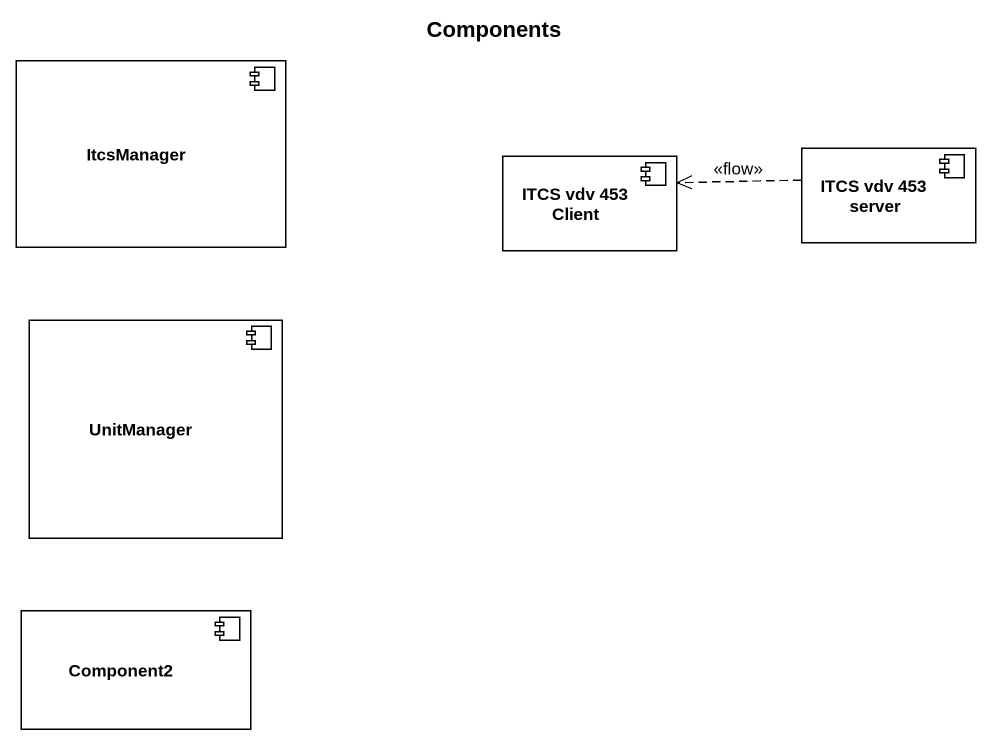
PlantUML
@startuml
title Components
component ItcsManager
component "ITCS vdv 453 Client" as ITCS_vdv_453_Client
component "ITCS vdv 453 server" as ITCS_vdv_453_server
component UnitManager
component Component2
ITCS_vdv_453_server .left.> ITCS_vdv_453_Client : <<flow>>
@enduml
